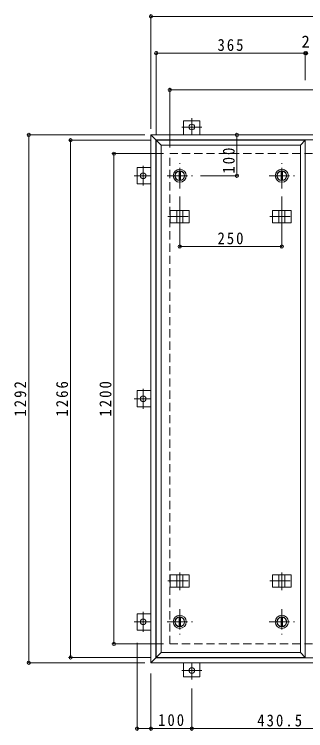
# Model space of a CAD drawing. Units: millimetres at full size, sheet at 1:10. Extents: x -2570 to 2311, y -1962 to 1481.
# Drawn here: x -2168 to -1454, y -303 to 1450 of the extents above; entities that cross this region are included whole.
import ezdxf
from ezdxf.enums import TextEntityAlignment as Align

# ---------------------------------------------------------------- set-up
doc = ezdxf.new("R2010")
doc.units = ezdxf.units.MM
doc.header["$LTSCALE"] = 10
doc.header["$PDMODE"] = 32
doc.header["$PDSIZE"] = 8
doc.linetypes.add('CHAIN1', pattern=[8, 5, -1, 1, -1])
doc.linetypes.add('DASHED2', pattern=[3, 2, -1])
for name, color, linetype, lineweight in [('0-1_躯体', 2, 'DASHED2', 9), ('0-2_仕上', 3, 'Continuous', 9), ('0-3_建具', 4, 'Continuous', 9), ('0-C', 2, 'Continuous', 9), ('0-E', 3, 'Continuous', 9), ('0-F', 7, 'Continuous', 9)]:
    doc.layers.add(name, color=color, linetype=linetype, lineweight=lineweight)
doc.styles.add('ＭＳ ゴシック', font='')
doc.styles.get('ＭＳ ゴシック').set_extended_font_data('MS Gothic')

msp = doc.modelspace()

# ---------------------------------------------------------------- linework, layer by layer
at = {"layer": '0-1_躯体'}
for p, q in [((-1786.8, 1109.26), (-386.8, 1109.26)), ((-1786.8, -90.74), (-1786.8, 1109.26)), ((-386.8, -90.74), (-1786.8, -90.74))]:
    msp.add_line(p, q, dxfattribs=at)
at = {"layer": '0-2_仕上'}
for p, q in [((-1819.8, 1142.26), (-1454.8, 1142.26)), ((-1819.8, -123.74), (-1819.8, 1142.26)), ((-1466.8, 1130.26), (-1454.8, 1142.26)), ((-1454.8, -123.74), (-1454.8, 1142.26)), ((-1807.8, -111.74), (-1807.8, 1130.26)), ((-1466.8, -111.74), (-1466.8, 1130.26)), ((-1819.8, -123.74), (-1807.8, -111.74)), ((-1466.8, -111.74), (-1807.8, -111.74)), ((-1454.8, -123.74), (-1466.8, -111.74)), ((-1454.8, -123.74), (-1819.8, -123.74))]:
    msp.add_line(p, q, dxfattribs=at)
msp.add_lwpolyline([(-1819.8, 1142.26), (-1807.8, 1130.26), (-1466.8, 1130.26)], dxfattribs=at)
at = {"layer": '0-3_建具', "color": 2}
for p, q in [((-1832.8, 1155.26), (-1820.8, 1143.26)), ((-1832.8, 1155.26), (-340.8, 1155.26)), ((-1832.8, -136.74), (-1832.8, 1155.26)), ((-1820.8, 1143.26), (-352.8, 1143.26)), ((-1820.8, -124.74), (-1820.8, 1143.26)), ((-1820.8, -124.74), (-1832.8, -136.74)), ((-340.8, -136.74), (-1832.8, -136.74)), ((-352.8, -124.74), (-1820.8, -124.74))]:
    msp.add_line(p, q, dxfattribs=at)
at = {"layer": '0-3_建具'}
for p, q in [((-1785.39, 970.26), (-1785.39, 940.26)), ((-1785.39, 970.26), (-1739.21, 970.26)), ((-1769.8, 970.26), (-1769.8, 940.26)), ((-1754.8, 970.26), (-1754.8, 940.26)), ((-1739.21, 970.26), (-1739.21, 940.26)), ((-1535.39, 970.26), (-1535.39, 940.26)), ((-1535.39, 970.26), (-1489.21, 970.26)), ((-1519.8, 970.26), (-1519.8, 940.26)), ((-1504.8, 970.26), (-1504.8, 940.26)), ((-1489.21, 970.26), (-1489.21, 940.26)), ((-1785.39, 940.26), (-1739.21, 940.26)), ((-1535.39, 940.26), (-1489.21, 940.26)), ((-1785.39, 48.25), (-1785.39, 78.25)), ((-1785.39, 78.25), (-1739.21, 78.25)), ((-1769.8, 48.25), (-1769.8, 78.25)), ((-1754.8, 48.25), (-1754.8, 78.25)), ((-1739.21, 48.25), (-1739.21, 78.25)), ((-1535.39, 48.25), (-1535.39, 78.25)), ((-1535.39, 78.25), (-1489.21, 78.25)), ((-1519.8, 48.25), (-1519.8, 78.25)), ((-1504.8, 48.25), (-1504.8, 78.25)), ((-1489.21, 48.25), (-1489.21, 78.25)), ((-1785.39, 48.25), (-1739.21, 48.25)), ((-1535.39, 48.25), (-1489.21, 48.25))]:
    msp.add_line(p, q, dxfattribs=at)
at = {"layer": '0-3_建具', "linetype": 'CHAIN1'}
for p, q in [((-1762.3, 977.37), (-1762.3, 934.13)), ((-1512.3, 977.37), (-1512.3, 934.13)), ((-1791.71, 955.26), (-1732.89, 955.26)), ((-1541.71, 955.26), (-1482.89, 955.26)), ((-1762.3, 41.14), (-1762.3, 84.38)), ((-1512.3, 41.14), (-1512.3, 84.38)), ((-1791.71, 63.25), (-1732.89, 63.25)), ((-1541.71, 63.25), (-1482.89, 63.25))]:
    msp.add_line(p, q, dxfattribs=at)
at = {"layer": '0-C', "linetype": 'CHAIN1'}
for p, q in [((-1762.3, 1024.26), (-1762.3, 1086.26)), ((-1512.3, 1024.26), (-1512.3, 1086.26)), ((-1793.3, 1055.26), (-1731.3, 1055.26)), ((-1543.3, 1055.26), (-1481.3, 1055.26)), ((-1762.3, -5.75), (-1762.3, -67.75)), ((-1512.3, -5.75), (-1512.3, -67.75)), ((-1793.3, -36.74), (-1731.3, -36.74)), ((-1543.3, -36.74), (-1481.3, -36.74))]:
    msp.add_line(p, q, dxfattribs=at)
at = {"layer": '0-C'}
for p, q in [((-1763.8, 1066.66), (-1763.8, 1043.85)), ((-1760.8, 1066.66), (-1760.8, 1043.85)), ((-1513.8, 1066.66), (-1513.8, 1043.85)), ((-1510.8, 1066.66), (-1510.8, 1043.85)), ((-1763.8, -48.15), (-1763.8, -25.34)), ((-1760.8, -48.15), (-1760.8, -25.34)), ((-1513.8, -48.15), (-1513.8, -25.34)), ((-1510.8, -48.15), (-1510.8, -25.34))]:
    msp.add_line(p, q, dxfattribs=at)
for centre, radius in [((-1762.3, 1055.26), 16), ((-1512.3, 1055.26), 16), ((-1762.3, 1055.26), 12), ((-1762.3, 1055.26), 11.5), ((-1512.3, 1055.26), 12), ((-1512.3, 1055.26), 11.5), ((-1762.3, -36.75), 16), ((-1762.3, -36.75), 12), ((-1762.3, -36.75), 11.5), ((-1512.3, -36.75), 16), ((-1512.3, -36.75), 12), ((-1512.3, -36.75), 11.5)]:
    msp.add_circle(centre, radius, dxfattribs=at)
at = {"layer": '0-E', "linetype": 'CHAIN1'}
for p, q in [((-1732.8, 1196.43), (-1732.8, 1155.26)), ((-1708.42, 1174.46), (-1757.18, 1174.46)), ((-1852, 1079.63), (-1852, 1030.88)), ((-1873.97, 1055.26), (-1832.8, 1055.26)), ((-1852, 533.63), (-1852, 484.88)), ((-1873.97, 509.26), (-1832.8, 509.26)), ((-1852, -12.37), (-1852, -61.12)), ((-1873.97, -36.74), (-1832.8, -36.74)), ((-1732.8, -177.92), (-1732.8, -136.74)), ((-1757.18, -155.94), (-1708.42, -155.94))]:
    msp.add_line(p, q, dxfattribs=at)
at = {"layer": '0-E'}
for p, q in [((-1752.8, 1189.46), (-1712.8, 1189.46)), ((-1752.8, 1189.46), (-1752.8, 1155.26)), ((-1712.8, 1189.46), (-1712.8, 1155.26)), ((-1867, 1035.26), (-1867, 1075.26)), ((-1867, 1075.26), (-1832.8, 1075.26)), ((-1867, 1035.26), (-1832.8, 1035.26)), ((-1867, 489.26), (-1867, 529.26)), ((-1867, 529.26), (-1832.8, 529.26)), ((-1867, 489.26), (-1832.8, 489.26)), ((-1867, -56.74), (-1867, -16.74)), ((-1867, -16.74), (-1832.8, -16.74)), ((-1867, -56.74), (-1832.8, -56.74)), ((-1752.8, -170.94), (-1752.8, -136.74)), ((-1712.8, -170.94), (-1712.8, -136.74)), ((-1712.8, -170.94), (-1752.8, -170.94))]:
    msp.add_line(p, q, dxfattribs=at)
for centre in [(-1732.8, 1174.46), (-1852, 1055.26), (-1852, 509.26), (-1852, -36.74), (-1732.8, -155.94)]:
    msp.add_circle(centre, 7, dxfattribs=at)
at = {"layer": '0-F'}
for p, q in [((-1832.8, 1170.26), (-1832.8, 1450.26)), ((-1832.8, 1445.26), (-340.8, 1445.26)), ((-1819.8, 1157.26), (-1819.8, 1360.26)), ((-1819.8, 1355.26), (-1454.8, 1355.26)), ((-1454.8, 1358.26), (-1454.8, 1289.03)), ((-1454.8, 1355.26), (-1452.8, 1355.26)), ((-1786.8, 1124.26), (-1786.8, 1270.25)), ((-1786.8, 1265.25), (-386.8, 1265.25)), ((-1847.8, 1155.26), (-2137.06, 1155.26)), ((-2132.06, -136.74), (-2132.06, 1155.26)), ((-1834.8, 1142.26), (-2034.59, 1142.26)), ((-2029.59, -123.74), (-2029.59, 1142.26)), ((-1622.38, 1155.26), (-1622.38, 1055.26)), ((-1801.8, 1109.26), (-1928.42, 1109.26)), ((-1923.42, -90.74), (-1923.42, 1109.26)), ((-1619.38, 1055.26), (-1711.3, 1055.26)), ((-1762.3, 878.95), (-1762.3, 1004.26)), ((-1512.3, 878.95), (-1512.3, 1004.26)), ((-1762.3, 881.95), (-1512.3, 881.95)), ((-1801.8, -90.74), (-1928.42, -90.74)), ((-1867, -303.11), (-1867, -87.96)), ((-1847.8, -136.74), (-2137.06, -136.74)), ((-1834.8, -123.74), (-2034.59, -123.74)), ((-1832.8, -162.96), (-1832.8, -303.11)), ((-1732.8, -200.26), (-1732.8, -303.11)), ((-1867, -298.11), (-1832.8, -298.11)), ((-1832.8, -298.11), (-1732.8, -298.11)), ((-1732.8, -298.11), (-1302.3, -298.11))]:
    msp.add_line(p, q, dxfattribs=at)
for p in [(-1832.8, 1445.26), (-1819.8, 1355.26), (-1454.8, 1355.26), (-1452.8, 1355.26), (-1786.8, 1265.25), (-2132.06, 1155.26), (-1622.38, 1155.26), (-2029.59, 1142.26), (-1923.42, 1109.26), (-1622.38, 1055.26), (-1762.3, 881.95), (-1512.3, 881.95), (-1923.42, -90.74), (-2029.59, -123.74), (-2132.06, -136.74), (-1867, -298.11), (-1832.8, -298.11), (-1732.8, -298.11)]:
    msp.add_point(p, dxfattribs=at)

# ---------------------------------------------------------------- texts
at = {"layer": '0-F', "color": 2, "style": 'ＭＳ ゴシック'}
msp.add_text('2', height=29.33, dxfattribs=at).set_placement((-1463.8, 1360.26), align=Align.BOTTOM_LEFT)
at = {"layer": '0-F', "color": 2, "char_height": 29.33, "attachment_point": 7, "style": 'ＭＳ ゴシック'}
for s, insert in [('\\T1.27;\\W0.9;365', (-1669.8, 1360.26)), ('\\T1.27;\\W0.9;250', (-1669.8, 886.95)), ('\\T1.27;\\W0.9;100', (-1815.3, -292.11)), ('\\T1.28;\\W0.9;430.5', (-1572.55, -293.11))]:
    msp.add_mtext(s, dxfattribs=dict(at, insert=insert))
at = {"layer": '0-F', "color": 2, "char_height": 29.33, "attachment_point": 7, "rotation": 90, "style": 'ＭＳ ゴシック'}
for s, insert in [('\\T1.27;\\W0.9;100', (-1627.38, 1060.34)), ('\\T1.28;\\W0.9;1292', (-2138.06, 465.51)), ('\\T1.28;\\W0.9;1266', (-2035.59, 465.51)), ('\\T1.28;\\W0.9;1200', (-1929.42, 465.51))]:
    msp.add_mtext(s, dxfattribs=dict(at, insert=insert))

doc.saveas('drawing.dxf')
